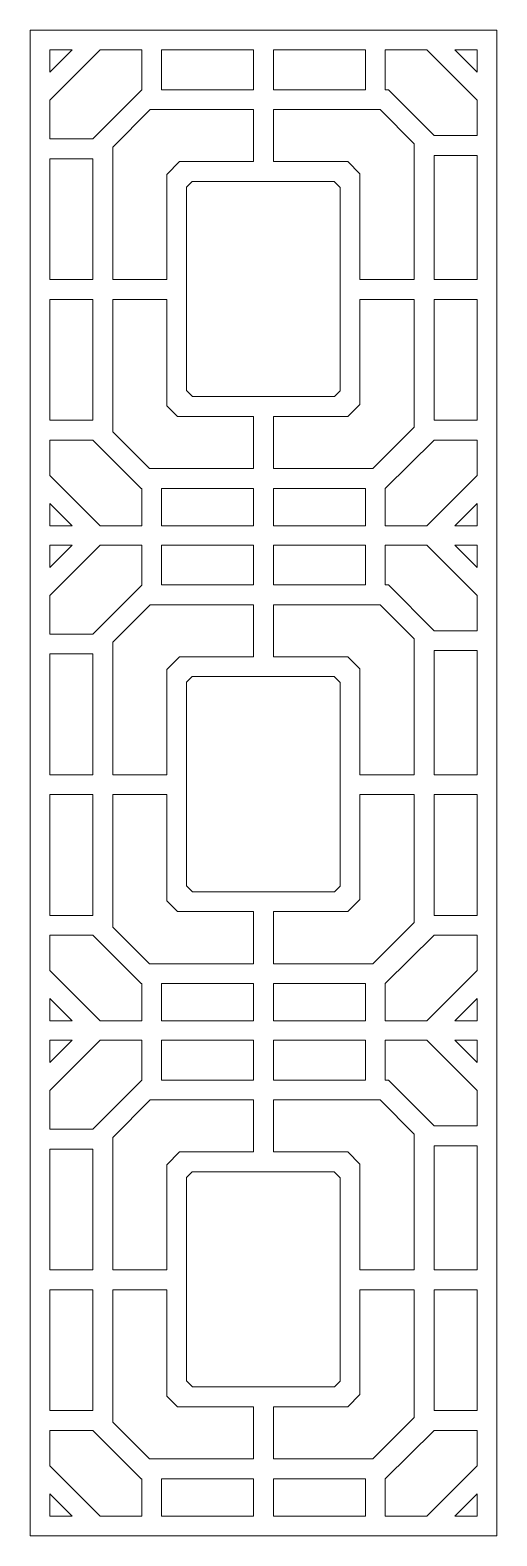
# Model space of a CAD drawing. Header units: centimetres. Extents: x -5.2 to 3.6, y -14.2 to 14.2.
import ezdxf

# ---------------------------------------------------------------- set-up
doc = ezdxf.new("R2010")
doc.units = ezdxf.units.CM
doc.header["$MEASUREMENT"] = 0
doc.layers.add('layer 1', color=7, linetype='Continuous')

msp = doc.modelspace()

# ---------------------------------------------------------------- linework, layer by layer
at = {"layer": 'layer 1', "color": 242, "lineweight": 9}
for points, knots in [([(3.62702, 14.23256), (3.62702, 14.23256), (-5.18653, 14.23256), (-5.18653, 14.23256), (-5.18653, 14.23256), (-5.18653, 4.8817), (-5.18653, -4.85309), (-5.18653, -14.20396), (-5.18653, -14.20396), (-5.18653, -14.20396), (3.62702, -14.20396), (3.62702, -14.20396), (3.62702, -14.20396), (3.62702, -4.85309), (3.62702, 4.8817), (3.62702, 14.23256)], [0, 0, 0, 0, 0.2, 0.2, 0.2, 0.2, 0.4, 0.4, 0.4, 0.4, 0.6, 0.6, 0.6, 0.6, 1, 1, 1, 1]), ([(-3.0769, 13.8587), (-3.0769, 13.8587), (-3.86141, 13.8587), (-3.86141, 13.8587), (-3.86141, 13.8587), (-3.86141, 13.8587), (-4.81265, 12.90747), (-4.81265, 12.90747), (-4.81265, 12.90747), (-4.81265, 12.66412), (-4.81265, 12.42078), (-4.81265, 12.17743), (-4.81265, 12.17743), (-4.81265, 12.17743), (-4.00156, 12.17743), (-4.00156, 12.17743), (-4.00156, 12.17743), (-4.00156, 12.17743), (-3.0769, 13.1038), (-3.0769, 13.1038), (-3.0769, 13.1038), (-3.0769, 13.1038), (-3.0769, 13.8587), (-3.0769, 13.8587)], [0, 0, 0, 0, 0.14285714, 0.14285714, 0.14285714, 0.14285714, 0.28571429, 0.28571429, 0.28571429, 0.28571429, 0.42857143, 0.42857143, 0.42857143, 0.42857143, 0.57142857, 0.57142857, 0.57142857, 0.57142857, 0.71428571, 0.71428571, 0.71428571, 0.71428571, 1, 1, 1, 1]), ([(-4.39004, 13.8587), (-4.39004, 13.8587), (-4.81265, 13.8587), (-4.81265, 13.8587), (-4.81265, 13.8587), (-4.81265, 13.71783), (-4.81265, 13.57696), (-4.81265, 13.43609), (-4.81265, 13.43609), (-4.81265, 13.43609), (-4.39004, 13.8587), (-4.39004, 13.8587)], [0, 0, 0, 0, 0.25, 0.25, 0.25, 0.25, 0.5, 0.5, 0.5, 0.5, 1, 1, 1, 1]), ([(-0.9667, 13.8587), (-0.9667, 13.8587), (-2.70302, 13.8587), (-2.70302, 13.8587), (-2.70302, 13.8587), (-2.70302, 13.8587), (-2.70302, 13.1055), (-2.70302, 13.1055), (-2.70302, 13.1055), (-2.70302, 13.1055), (-0.9667, 13.1055), (-0.9667, 13.1055), (-0.9667, 13.1055), (-0.9667, 13.1055), (-0.9667, 13.8587), (-0.9667, 13.8587)], [0, 0, 0, 0, 0.2, 0.2, 0.2, 0.2, 0.4, 0.4, 0.4, 0.4, 0.6, 0.6, 0.6, 0.6, 1, 1, 1, 1]), ([(1.14351, 13.8587), (1.14351, 13.8587), (-0.59282, 13.8587), (-0.59282, 13.8587), (-0.59282, 13.8587), (-0.59282, 13.8587), (-0.59282, 13.1055), (-0.59282, 13.1055), (-0.59282, 13.1055), (-0.59282, 13.1055), (1.14351, 13.1055), (1.14351, 13.1055), (1.14351, 13.1055), (1.14351, 13.1055), (1.14351, 13.8587), (1.14351, 13.8587)], [0, 0, 0, 0, 0.2, 0.2, 0.2, 0.2, 0.4, 0.4, 0.4, 0.4, 0.6, 0.6, 0.6, 0.6, 1, 1, 1, 1]), ([(2.30191, 13.8587), (2.30191, 13.8587), (1.51739, 13.8587), (1.51739, 13.8587), (1.51739, 13.8587), (1.51739, 13.8587), (1.51739, 13.1055), (1.51739, 13.1055), (1.51739, 13.1055), (1.51739, 13.1055), (1.57838, 13.1055), (1.57838, 13.1055), (1.57838, 13.1055), (1.57838, 13.1055), (2.44205, 12.24183), (2.44205, 12.24183), (2.44205, 12.24183), (2.44205, 12.24183), (2.44205, 12.24087), (2.44205, 12.24087), (2.44205, 12.24087), (2.44205, 12.24087), (3.25313, 12.24087), (3.25313, 12.24087), (3.25313, 12.24087), (3.25313, 12.24087), (3.25313, 12.90748), (3.25313, 12.90748), (3.25313, 12.90748), (3.25313, 12.90748), (2.30191, 13.8587), (2.30191, 13.8587)], [0, 0, 0, 0, 0.11111111, 0.11111111, 0.11111111, 0.11111111, 0.22222222, 0.22222222, 0.22222222, 0.22222222, 0.33333333, 0.33333333, 0.33333333, 0.33333333, 0.44444444, 0.44444444, 0.44444444, 0.44444444, 0.55555556, 0.55555556, 0.55555556, 0.55555556, 0.66666667, 0.66666667, 0.66666667, 0.66666667, 0.77777778, 0.77777778, 0.77777778, 0.77777778, 1, 1, 1, 1]), ([(3.25313, 13.8587), (3.25313, 13.8587), (2.83053, 13.8587), (2.83053, 13.8587), (2.83053, 13.8587), (2.83053, 13.8587), (3.25313, 13.4361), (3.25313, 13.4361), (3.25313, 13.4361), (3.25313, 13.4361), (3.25313, 13.8587), (3.25313, 13.8587)], [0, 0, 0, 0, 0.25, 0.25, 0.25, 0.25, 0.5, 0.5, 0.5, 0.5, 1, 1, 1, 1]), ([(-0.9667, 11.74877), (-0.9667, 11.74877), (-0.9667, 12.73161), (-0.9667, 12.73161), (-0.9667, 12.73161), (-0.9667, 12.73161), (-2.91863, 12.73161), (-2.91863, 12.73161), (-2.91863, 12.73161), (-2.91863, 12.73161), (-3.62768, 12.02256), (-3.62768, 12.02256), (-3.62768, 12.02256), (-3.62768, 12.02256), (-3.62768, 9.52075), (-3.62768, 9.52075), (-3.62768, 9.52075), (-3.62768, 9.52075), (-2.60485, 9.52075), (-2.60485, 9.52075), (-2.60485, 9.52075), (-2.60485, 9.52075), (-2.60485, 11.50668), (-2.60485, 11.50668), (-2.60485, 11.50668), (-2.60485, 11.50668), (-2.36276, 11.74877), (-2.36276, 11.74877), (-2.36276, 11.74877), (-2.36276, 11.74877), (-0.9667, 11.74877), (-0.9667, 11.74877)], [0, 0, 0, 0, 0.11111111, 0.11111111, 0.11111111, 0.11111111, 0.22222222, 0.22222222, 0.22222222, 0.22222222, 0.33333333, 0.33333333, 0.33333333, 0.33333333, 0.44444444, 0.44444444, 0.44444444, 0.44444444, 0.55555556, 0.55555556, 0.55555556, 0.55555556, 0.66666667, 0.66666667, 0.66666667, 0.66666667, 0.77777778, 0.77777778, 0.77777778, 0.77777778, 1, 1, 1, 1]), ([(-0.59282, 12.73161), (-0.59282, 12.73161), (-0.59282, 11.74877), (-0.59282, 11.74877), (-0.59282, 11.74877), (-0.59282, 11.74877), (0.80983, 11.74877), (0.80983, 11.74877), (0.80983, 11.74877), (0.80983, 11.74877), (1.0394, 11.5192), (1.0394, 11.5192), (1.0394, 11.5192), (1.0394, 11.5192), (1.0394, 9.52075), (1.0394, 9.52075), (1.0394, 9.52075), (1.0394, 9.52075), (2.06817, 9.52075), (2.06817, 9.52075), (2.06817, 9.52075), (2.06817, 9.52075), (2.06817, 12.08696), (2.06817, 12.08696), (2.06817, 12.08696), (2.06817, 12.08696), (1.42352, 12.73161), (1.42352, 12.73161), (1.42352, 12.73161), (1.42352, 12.73161), (-0.59282, 12.73161), (-0.59282, 12.73161)], [0, 0, 0, 0, 0.11111111, 0.11111111, 0.11111111, 0.11111111, 0.22222222, 0.22222222, 0.22222222, 0.22222222, 0.33333333, 0.33333333, 0.33333333, 0.33333333, 0.44444444, 0.44444444, 0.44444444, 0.44444444, 0.55555556, 0.55555556, 0.55555556, 0.55555556, 0.66666667, 0.66666667, 0.66666667, 0.66666667, 0.77777778, 0.77777778, 0.77777778, 0.77777778, 1, 1, 1, 1]), ([(-4.81265, 9.52075), (-4.81265, 9.52075), (-4.00156, 9.52075), (-4.00156, 9.52075), (-4.00156, 9.52075), (-4.00156, 9.52075), (-4.00156, 11.80355), (-4.00156, 11.80355), (-4.00156, 11.80355), (-4.00156, 11.80355), (-4.81265, 11.80355), (-4.81265, 11.80355), (-4.81265, 11.80355), (-4.81265, 11.80355), (-4.81265, 9.52075), (-4.81265, 9.52075)], [0, 0, 0, 0, 0.2, 0.2, 0.2, 0.2, 0.4, 0.4, 0.4, 0.4, 0.6, 0.6, 0.6, 0.6, 1, 1, 1, 1]), ([(2.44205, 9.52075), (2.44205, 9.52075), (3.25313, 9.52075), (3.25313, 9.52075), (3.25313, 9.52075), (3.25313, 9.52075), (3.25313, 11.86699), (3.25313, 11.86699), (3.25313, 11.86699), (3.25313, 11.86699), (2.44205, 11.86699), (2.44205, 11.86699), (2.44205, 11.86699), (2.44205, 11.86699), (2.44205, 9.52075), (2.44205, 9.52075)], [0, 0, 0, 0, 0.2, 0.2, 0.2, 0.2, 0.4, 0.4, 0.4, 0.4, 0.6, 0.6, 0.6, 0.6, 1, 1, 1, 1]), ([(0.66552, 11.26142), (0.66552, 11.26142), (0.66552, 7.41826), (0.66552, 7.41826), (0.66552, 7.41826), (0.66552, 7.41826), (0.5586, 7.31135), (0.5586, 7.31135), (0.5586, 7.31135), (0.5586, 7.31135), (-2.11796, 7.31135), (-2.11796, 7.31135), (-2.11796, 7.31135), (-2.11796, 7.31135), (-2.23096, 7.42435), (-2.23096, 7.42435), (-2.23096, 7.42435), (-2.23096, 7.42435), (-2.23096, 11.26751), (-2.23096, 11.26751), (-2.23096, 11.26751), (-2.23096, 11.26751), (-2.12359, 11.37489), (-2.12359, 11.37489), (-2.12359, 11.37489), (-2.12359, 11.37489), (0.55205, 11.37489), (0.55205, 11.37489), (0.55205, 11.37489), (0.55205, 11.37489), (0.66552, 11.26142), (0.66552, 11.26142)], [0, 0, 0, 0, 0.11111111, 0.11111111, 0.11111111, 0.11111111, 0.22222222, 0.22222222, 0.22222222, 0.22222222, 0.33333333, 0.33333333, 0.33333333, 0.33333333, 0.44444444, 0.44444444, 0.44444444, 0.44444444, 0.55555556, 0.55555556, 0.55555556, 0.55555556, 0.66666667, 0.66666667, 0.66666667, 0.66666667, 0.77777778, 0.77777778, 0.77777778, 0.77777778, 1, 1, 1, 1]), ([(-4.00156, 9.14687), (-4.00156, 9.14687), (-4.81265, 9.14687), (-4.81265, 9.14687), (-4.81265, 9.14687), (-4.81265, 9.14687), (-4.81265, 6.86407), (-4.81265, 6.86407), (-4.81265, 6.86407), (-4.81265, 6.86407), (-4.00156, 6.86407), (-4.00156, 6.86407), (-4.00156, 6.86407), (-4.00156, 6.86407), (-4.00156, 9.14687), (-4.00156, 9.14687)], [0, 0, 0, 0, 0.2, 0.2, 0.2, 0.2, 0.4, 0.4, 0.4, 0.4, 0.6, 0.6, 0.6, 0.6, 1, 1, 1, 1]), ([(-0.9667, 5.95209), (-0.9667, 5.95209), (-0.9667, 6.93747), (-0.9667, 6.93747), (-0.9667, 6.93747), (-0.9667, 6.93747), (-2.40374, 6.93747), (-2.40374, 6.93747), (-2.40374, 6.93747), (-2.40374, 6.93747), (-2.60485, 7.13858), (-2.60485, 7.13858), (-2.60485, 7.13858), (-2.60485, 7.13858), (-2.60485, 9.14687), (-2.60485, 9.14687), (-2.60485, 9.14687), (-2.60485, 9.14687), (-3.62768, 9.14687), (-3.62768, 9.14687), (-3.62768, 9.14687), (-3.62768, 9.14687), (-3.62768, 6.645), (-3.62768, 6.645), (-3.62768, 6.645), (-3.62768, 6.645), (-2.93477, 5.95209), (-2.93477, 5.95209), (-2.93477, 5.95209), (-2.93477, 5.95209), (-0.9667, 5.95209), (-0.9667, 5.95209)], [0, 0, 0, 0, 0.11111111, 0.11111111, 0.11111111, 0.11111111, 0.22222222, 0.22222222, 0.22222222, 0.22222222, 0.33333333, 0.33333333, 0.33333333, 0.33333333, 0.44444444, 0.44444444, 0.44444444, 0.44444444, 0.55555556, 0.55555556, 0.55555556, 0.55555556, 0.66666667, 0.66666667, 0.66666667, 0.66666667, 0.77777778, 0.77777778, 0.77777778, 0.77777778, 1, 1, 1, 1]), ([(-0.59282, 6.93747), (-0.59282, 6.93747), (-0.59282, 5.95209), (-0.59282, 5.95209), (-0.59282, 5.95209), (-0.59282, 5.95209), (1.28705, 5.95209), (1.28705, 5.95209), (1.28705, 5.95209), (1.28705, 5.95209), (2.06817, 6.73321), (2.06817, 6.73321), (2.06817, 6.73321), (2.06817, 6.73321), (2.06817, 9.14687), (2.06817, 9.14687), (2.06817, 9.14687), (2.06817, 9.14687), (1.0394, 9.14687), (1.0394, 9.14687), (1.0394, 9.14687), (1.0394, 9.14687), (1.0394, 7.16532), (1.0394, 7.16532), (1.0394, 7.16532), (1.0394, 7.16532), (0.81155, 6.93747), (0.81155, 6.93747), (0.81155, 6.93747), (0.81155, 6.93747), (-0.59282, 6.93747), (-0.59282, 6.93747)], [0, 0, 0, 0, 0.11111111, 0.11111111, 0.11111111, 0.11111111, 0.22222222, 0.22222222, 0.22222222, 0.22222222, 0.33333333, 0.33333333, 0.33333333, 0.33333333, 0.44444444, 0.44444444, 0.44444444, 0.44444444, 0.55555556, 0.55555556, 0.55555556, 0.55555556, 0.66666667, 0.66666667, 0.66666667, 0.66666667, 0.77777778, 0.77777778, 0.77777778, 0.77777778, 1, 1, 1, 1]), ([(2.44205, 6.86407), (2.44205, 6.86407), (3.25313, 6.86407), (3.25313, 6.86407), (3.25313, 6.86407), (3.25313, 6.86407), (3.25313, 9.14687), (3.25313, 9.14687), (3.25313, 9.14687), (3.25313, 9.14687), (2.44205, 9.14687), (2.44205, 9.14687), (2.44205, 9.14687), (2.44205, 9.14687), (2.44205, 6.86407), (2.44205, 6.86407)], [0, 0, 0, 0, 0.2, 0.2, 0.2, 0.2, 0.4, 0.4, 0.4, 0.4, 0.6, 0.6, 0.6, 0.6, 1, 1, 1, 1]), ([(-3.86141, 4.8716), (-3.86141, 4.8716), (-3.0769, 4.8716), (-3.0769, 4.8716), (-3.0769, 4.8716), (-3.0769, 4.8716), (-3.0769, 5.57821), (-3.0769, 5.57821), (-3.0769, 5.57821), (-3.0769, 5.57821), (-3.08963, 5.57821), (-3.08963, 5.57821), (-3.08963, 5.57821), (-3.08963, 5.57821), (-4.00156, 6.49014), (-4.00156, 6.49014), (-4.00156, 6.49014), (-4.00156, 6.49014), (-4.00156, 6.49019), (-4.00156, 6.49019), (-4.00156, 6.49019), (-4.00156, 6.49019), (-4.81265, 6.49019), (-4.81265, 6.49019), (-4.81265, 6.49019), (-4.81265, 6.26774), (-4.81265, 6.04528), (-4.81265, 5.82283), (-4.81265, 5.82283), (-4.81265, 5.82283), (-3.86141, 4.8716), (-3.86141, 4.8716)], [0, 0, 0, 0, 0.11111111, 0.11111111, 0.11111111, 0.11111111, 0.22222222, 0.22222222, 0.22222222, 0.22222222, 0.33333333, 0.33333333, 0.33333333, 0.33333333, 0.44444444, 0.44444444, 0.44444444, 0.44444444, 0.55555556, 0.55555556, 0.55555556, 0.55555556, 0.66666667, 0.66666667, 0.66666667, 0.66666667, 0.77777778, 0.77777778, 0.77777778, 0.77777778, 1, 1, 1, 1]), ([(1.51739, 4.8716), (1.51739, 4.8716), (2.30191, 4.8716), (2.30191, 4.8716), (2.30191, 4.8716), (2.30191, 4.8716), (3.25313, 5.82283), (3.25313, 5.82283), (3.25313, 5.82283), (3.25313, 5.82283), (3.25313, 6.49019), (3.25313, 6.49019), (3.25313, 6.49019), (3.25313, 6.49019), (2.44157, 6.49019), (2.44157, 6.49019), (2.44157, 6.49019), (2.44157, 6.49019), (1.51819, 5.57821), (1.51819, 5.57821), (1.51819, 5.57821), (1.51819, 5.57821), (1.51739, 5.57821), (1.51739, 5.57821), (1.51739, 5.57821), (1.51739, 5.57821), (1.51739, 4.8716), (1.51739, 4.8716)], [0, 0, 0, 0, 0.125, 0.125, 0.125, 0.125, 0.25, 0.25, 0.25, 0.25, 0.375, 0.375, 0.375, 0.375, 0.5, 0.5, 0.5, 0.5, 0.625, 0.625, 0.625, 0.625, 0.75, 0.75, 0.75, 0.75, 1, 1, 1, 1]), ([(-2.70302, 4.8716), (-2.70302, 4.8716), (-0.9667, 4.8716), (-0.9667, 4.8716), (-0.9667, 4.8716), (-0.9667, 4.8716), (-0.9667, 5.57821), (-0.9667, 5.57821), (-0.9667, 5.57821), (-0.9667, 5.57821), (-2.70302, 5.57821), (-2.70302, 5.57821), (-2.70302, 5.57821), (-2.70302, 5.57821), (-2.70302, 4.8716), (-2.70302, 4.8716)], [0, 0, 0, 0, 0.2, 0.2, 0.2, 0.2, 0.4, 0.4, 0.4, 0.4, 0.6, 0.6, 0.6, 0.6, 1, 1, 1, 1]), ([(-0.59282, 4.8716), (-0.59282, 4.8716), (1.14351, 4.8716), (1.14351, 4.8716), (1.14351, 4.8716), (1.14351, 4.8716), (1.14351, 5.57821), (1.14351, 5.57821), (1.14351, 5.57821), (1.14351, 5.57821), (-0.59282, 5.57821), (-0.59282, 5.57821), (-0.59282, 5.57821), (-0.59282, 5.57821), (-0.59282, 4.8716), (-0.59282, 4.8716)], [0, 0, 0, 0, 0.2, 0.2, 0.2, 0.2, 0.4, 0.4, 0.4, 0.4, 0.6, 0.6, 0.6, 0.6, 1, 1, 1, 1]), ([(-4.81265, 4.8716), (-4.81265, 4.8716), (-4.39004, 4.8716), (-4.39004, 4.8716), (-4.39004, 4.8716), (-4.39004, 4.8716), (-4.81265, 5.29421), (-4.81265, 5.29421), (-4.81265, 5.29421), (-4.81265, 5.15334), (-4.81265, 5.01247), (-4.81265, 4.8716)], [0, 0, 0, 0, 0.25, 0.25, 0.25, 0.25, 0.5, 0.5, 0.5, 0.5, 1, 1, 1, 1]), ([(2.83053, 4.8716), (2.83053, 4.8716), (3.25313, 4.8716), (3.25313, 4.8716), (3.25313, 4.8716), (3.25313, 4.8716), (3.25313, 5.2942), (3.25313, 5.2942), (3.25313, 5.2942), (3.25313, 5.2942), (2.83053, 4.8716), (2.83053, 4.8716)], [0, 0, 0, 0, 0.25, 0.25, 0.25, 0.25, 0.5, 0.5, 0.5, 0.5, 1, 1, 1, 1]), ([(-3.0769, 4.50785), (-3.0769, 4.50785), (-3.86141, 4.50785), (-3.86141, 4.50785), (-3.86141, 4.50785), (-3.86141, 4.50785), (-4.81265, 3.55662), (-4.81265, 3.55662), (-4.81265, 3.55662), (-4.81265, 3.31327), (-4.81265, 3.06992), (-4.81265, 2.82657), (-4.81265, 2.82657), (-4.81265, 2.82657), (-4.00156, 2.82657), (-4.00156, 2.82657), (-4.00156, 2.82657), (-4.00156, 2.82657), (-3.07519, 3.75295), (-3.07519, 3.75295), (-3.07519, 3.75295), (-3.07519, 3.75295), (-3.0769, 3.75295), (-3.0769, 3.75295), (-3.0769, 3.75295), (-3.0769, 3.75295), (-3.0769, 4.50785), (-3.0769, 4.50785)], [0, 0, 0, 0, 0.125, 0.125, 0.125, 0.125, 0.25, 0.25, 0.25, 0.25, 0.375, 0.375, 0.375, 0.375, 0.5, 0.5, 0.5, 0.5, 0.625, 0.625, 0.625, 0.625, 0.75, 0.75, 0.75, 0.75, 1, 1, 1, 1]), ([(-4.39004, 4.50785), (-4.39004, 4.50785), (-4.81265, 4.50785), (-4.81265, 4.50785), (-4.81265, 4.50785), (-4.81265, 4.36698), (-4.81265, 4.22611), (-4.81265, 4.08524), (-4.81265, 4.08524), (-4.81265, 4.08524), (-4.39004, 4.50785), (-4.39004, 4.50785)], [0, 0, 0, 0, 0.25, 0.25, 0.25, 0.25, 0.5, 0.5, 0.5, 0.5, 1, 1, 1, 1]), ([(-0.9667, 4.50785), (-0.9667, 4.50785), (-2.70302, 4.50785), (-2.70302, 4.50785), (-2.70302, 4.50785), (-2.70302, 4.50785), (-2.70302, 3.75464), (-2.70302, 3.75464), (-2.70302, 3.75464), (-2.70302, 3.75464), (-0.9667, 3.75464), (-0.9667, 3.75464), (-0.9667, 3.75464), (-0.9667, 3.75464), (-0.9667, 4.50785), (-0.9667, 4.50785)], [0, 0, 0, 0, 0.2, 0.2, 0.2, 0.2, 0.4, 0.4, 0.4, 0.4, 0.6, 0.6, 0.6, 0.6, 1, 1, 1, 1]), ([(1.14351, 4.50785), (1.14351, 4.50785), (-0.59282, 4.50785), (-0.59282, 4.50785), (-0.59282, 4.50785), (-0.59282, 4.50785), (-0.59282, 3.75464), (-0.59282, 3.75464), (-0.59282, 3.75464), (-0.59282, 3.75464), (1.14351, 3.75464), (1.14351, 3.75464), (1.14351, 3.75464), (1.14351, 3.75464), (1.14351, 4.50785), (1.14351, 4.50785)], [0, 0, 0, 0, 0.2, 0.2, 0.2, 0.2, 0.4, 0.4, 0.4, 0.4, 0.6, 0.6, 0.6, 0.6, 1, 1, 1, 1]), ([(2.30191, 4.50785), (2.30191, 4.50785), (1.51739, 4.50785), (1.51739, 4.50785), (1.51739, 4.50785), (1.51739, 4.50785), (1.51739, 3.75464), (1.51739, 3.75464), (1.51739, 3.75464), (1.51739, 3.75464), (1.57838, 3.75464), (1.57838, 3.75464), (1.57838, 3.75464), (1.57838, 3.75464), (2.44205, 2.89098), (2.44205, 2.89098), (2.44205, 2.89098), (2.44205, 2.89098), (2.44205, 2.89002), (2.44205, 2.89002), (2.44205, 2.89002), (2.44205, 2.89002), (3.25313, 2.89002), (3.25313, 2.89002), (3.25313, 2.89002), (3.25313, 2.89002), (3.25313, 3.55662), (3.25313, 3.55662), (3.25313, 3.55662), (3.25313, 3.55662), (2.30191, 4.50785), (2.30191, 4.50785)], [0, 0, 0, 0, 0.11111111, 0.11111111, 0.11111111, 0.11111111, 0.22222222, 0.22222222, 0.22222222, 0.22222222, 0.33333333, 0.33333333, 0.33333333, 0.33333333, 0.44444444, 0.44444444, 0.44444444, 0.44444444, 0.55555556, 0.55555556, 0.55555556, 0.55555556, 0.66666667, 0.66666667, 0.66666667, 0.66666667, 0.77777778, 0.77777778, 0.77777778, 0.77777778, 1, 1, 1, 1]), ([(3.25313, 4.50785), (3.25313, 4.50785), (2.83053, 4.50785), (2.83053, 4.50785), (2.83053, 4.50785), (2.83053, 4.50785), (3.25313, 4.08525), (3.25313, 4.08525), (3.25313, 4.08525), (3.25313, 4.08525), (3.25313, 4.50785), (3.25313, 4.50785)], [0, 0, 0, 0, 0.25, 0.25, 0.25, 0.25, 0.5, 0.5, 0.5, 0.5, 1, 1, 1, 1]), ([(-0.9667, 2.39792), (-0.9667, 2.39792), (-0.9667, 3.38076), (-0.9667, 3.38076), (-0.9667, 3.38076), (-0.9667, 3.38076), (-2.91863, 3.38076), (-2.91863, 3.38076), (-2.91863, 3.38076), (-2.91863, 3.38076), (-3.62768, 2.67171), (-3.62768, 2.67171), (-3.62768, 2.67171), (-3.62768, 2.67171), (-3.62768, 0.16989), (-3.62768, 0.16989), (-3.62768, 0.16989), (-3.62768, 0.16989), (-2.60485, 0.16989), (-2.60485, 0.16989), (-2.60485, 0.16989), (-2.60485, 0.16989), (-2.60485, 2.15583), (-2.60485, 2.15583), (-2.60485, 2.15583), (-2.60485, 2.15583), (-2.36276, 2.39792), (-2.36276, 2.39792), (-2.36276, 2.39792), (-2.36276, 2.39792), (-0.9667, 2.39792), (-0.9667, 2.39792)], [0, 0, 0, 0, 0.11111111, 0.11111111, 0.11111111, 0.11111111, 0.22222222, 0.22222222, 0.22222222, 0.22222222, 0.33333333, 0.33333333, 0.33333333, 0.33333333, 0.44444444, 0.44444444, 0.44444444, 0.44444444, 0.55555556, 0.55555556, 0.55555556, 0.55555556, 0.66666667, 0.66666667, 0.66666667, 0.66666667, 0.77777778, 0.77777778, 0.77777778, 0.77777778, 1, 1, 1, 1]), ([(-0.59282, 3.38076), (-0.59282, 3.38076), (-0.59282, 2.39792), (-0.59282, 2.39792), (-0.59282, 2.39792), (-0.59282, 2.39792), (0.80983, 2.39792), (0.80983, 2.39792), (0.80983, 2.39792), (0.80983, 2.39792), (1.0394, 2.16835), (1.0394, 2.16835), (1.0394, 2.16835), (1.0394, 2.16835), (1.0394, 0.16989), (1.0394, 0.16989), (1.0394, 0.16989), (1.0394, 0.16989), (2.06817, 0.16989), (2.06817, 0.16989), (2.06817, 0.16989), (2.06817, 0.16989), (2.06817, 2.73611), (2.06817, 2.73611), (2.06817, 2.73611), (2.06817, 2.73611), (1.42352, 3.38076), (1.42352, 3.38076), (1.42352, 3.38076), (1.42352, 3.38076), (-0.59282, 3.38076), (-0.59282, 3.38076)], [0, 0, 0, 0, 0.11111111, 0.11111111, 0.11111111, 0.11111111, 0.22222222, 0.22222222, 0.22222222, 0.22222222, 0.33333333, 0.33333333, 0.33333333, 0.33333333, 0.44444444, 0.44444444, 0.44444444, 0.44444444, 0.55555556, 0.55555556, 0.55555556, 0.55555556, 0.66666667, 0.66666667, 0.66666667, 0.66666667, 0.77777778, 0.77777778, 0.77777778, 0.77777778, 1, 1, 1, 1]), ([(-4.81265, 0.16989), (-4.81265, 0.16989), (-4.00156, 0.16989), (-4.00156, 0.16989), (-4.00156, 0.16989), (-4.00156, 0.16989), (-4.00156, 2.45269), (-4.00156, 2.45269), (-4.00156, 2.45269), (-4.00156, 2.45269), (-4.81265, 2.45269), (-4.81265, 2.45269), (-4.81265, 2.45269), (-4.81265, 2.45269), (-4.81265, 0.16989), (-4.81265, 0.16989)], [0, 0, 0, 0, 0.2, 0.2, 0.2, 0.2, 0.4, 0.4, 0.4, 0.4, 0.6, 0.6, 0.6, 0.6, 1, 1, 1, 1]), ([(2.44205, 0.16989), (2.44205, 0.16989), (3.25313, 0.16989), (3.25313, 0.16989), (3.25313, 0.16989), (3.25313, 0.16989), (3.25313, 2.51613), (3.25313, 2.51613), (3.25313, 2.51613), (3.25313, 2.51613), (2.44205, 2.51613), (2.44205, 2.51613), (2.44205, 2.51613), (2.44205, 2.51613), (2.44205, 0.16989), (2.44205, 0.16989)], [0, 0, 0, 0, 0.2, 0.2, 0.2, 0.2, 0.4, 0.4, 0.4, 0.4, 0.6, 0.6, 0.6, 0.6, 1, 1, 1, 1]), ([(0.66552, 1.91057), (0.66552, 1.91057), (0.66552, -1.93259), (0.66552, -1.93259), (0.66552, -1.93259), (0.66552, -1.93259), (0.5586, -2.03951), (0.5586, -2.03951), (0.5586, -2.03951), (0.5586, -2.03951), (-2.11796, -2.03951), (-2.11796, -2.03951), (-2.11796, -2.03951), (-2.11796, -2.03951), (-2.23096, -1.9265), (-2.23096, -1.9265), (-2.23096, -1.9265), (-2.23096, -1.9265), (-2.23096, 1.91666), (-2.23096, 1.91666), (-2.23096, 1.91666), (-2.23096, 1.91666), (-2.12359, 2.02404), (-2.12359, 2.02404), (-2.12359, 2.02404), (-2.12359, 2.02404), (0.55205, 2.02404), (0.55205, 2.02404), (0.55205, 2.02404), (0.55205, 2.02404), (0.66552, 1.91057), (0.66552, 1.91057)], [0, 0, 0, 0, 0.11111111, 0.11111111, 0.11111111, 0.11111111, 0.22222222, 0.22222222, 0.22222222, 0.22222222, 0.33333333, 0.33333333, 0.33333333, 0.33333333, 0.44444444, 0.44444444, 0.44444444, 0.44444444, 0.55555556, 0.55555556, 0.55555556, 0.55555556, 0.66666667, 0.66666667, 0.66666667, 0.66666667, 0.77777778, 0.77777778, 0.77777778, 0.77777778, 1, 1, 1, 1]), ([(-4.00156, -0.20399), (-4.00156, -0.20399), (-4.81265, -0.20399), (-4.81265, -0.20399), (-4.81265, -0.20399), (-4.81265, -0.20399), (-4.81265, -2.48678), (-4.81265, -2.48678), (-4.81265, -2.48678), (-4.81265, -2.48678), (-4.00156, -2.48678), (-4.00156, -2.48678), (-4.00156, -2.48678), (-4.00156, -2.48678), (-4.00156, -0.20399), (-4.00156, -0.20399)], [0, 0, 0, 0, 0.2, 0.2, 0.2, 0.2, 0.4, 0.4, 0.4, 0.4, 0.6, 0.6, 0.6, 0.6, 1, 1, 1, 1]), ([(-0.9667, -3.39876), (-0.9667, -3.39876), (-0.9667, -2.41339), (-0.9667, -2.41339), (-0.9667, -2.41339), (-0.9667, -2.41339), (-2.40374, -2.41339), (-2.40374, -2.41339), (-2.40374, -2.41339), (-2.40374, -2.41339), (-2.60485, -2.21227), (-2.60485, -2.21227), (-2.60485, -2.21227), (-2.60485, -2.21227), (-2.60485, -0.20399), (-2.60485, -0.20399), (-2.60485, -0.20399), (-2.60485, -0.20399), (-3.62768, -0.20399), (-3.62768, -0.20399), (-3.62768, -0.20399), (-3.62768, -0.20399), (-3.62768, -2.70585), (-3.62768, -2.70585), (-3.62768, -2.70585), (-3.62768, -2.70585), (-2.93477, -3.39876), (-2.93477, -3.39876), (-2.93477, -3.39876), (-2.93477, -3.39876), (-0.9667, -3.39876), (-0.9667, -3.39876)], [0, 0, 0, 0, 0.11111111, 0.11111111, 0.11111111, 0.11111111, 0.22222222, 0.22222222, 0.22222222, 0.22222222, 0.33333333, 0.33333333, 0.33333333, 0.33333333, 0.44444444, 0.44444444, 0.44444444, 0.44444444, 0.55555556, 0.55555556, 0.55555556, 0.55555556, 0.66666667, 0.66666667, 0.66666667, 0.66666667, 0.77777778, 0.77777778, 0.77777778, 0.77777778, 1, 1, 1, 1]), ([(-0.59282, -2.41339), (-0.59282, -2.41339), (-0.59282, -3.39876), (-0.59282, -3.39876), (-0.59282, -3.39876), (-0.59282, -3.39876), (1.28705, -3.39876), (1.28705, -3.39876), (1.28705, -3.39876), (1.28705, -3.39876), (2.06817, -2.61765), (2.06817, -2.61765), (2.06817, -2.61765), (2.06817, -2.61765), (2.06817, -0.20399), (2.06817, -0.20399), (2.06817, -0.20399), (2.06817, -0.20399), (1.0394, -0.20399), (1.0394, -0.20399), (1.0394, -0.20399), (1.0394, -0.20399), (1.0394, -2.18553), (1.0394, -2.18553), (1.0394, -2.18553), (1.0394, -2.18553), (0.81155, -2.41339), (0.81155, -2.41339), (0.81155, -2.41339), (0.81155, -2.41339), (-0.59282, -2.41339), (-0.59282, -2.41339)], [0, 0, 0, 0, 0.11111111, 0.11111111, 0.11111111, 0.11111111, 0.22222222, 0.22222222, 0.22222222, 0.22222222, 0.33333333, 0.33333333, 0.33333333, 0.33333333, 0.44444444, 0.44444444, 0.44444444, 0.44444444, 0.55555556, 0.55555556, 0.55555556, 0.55555556, 0.66666667, 0.66666667, 0.66666667, 0.66666667, 0.77777778, 0.77777778, 0.77777778, 0.77777778, 1, 1, 1, 1]), ([(2.44205, -2.48678), (2.44205, -2.48678), (3.25313, -2.48678), (3.25313, -2.48678), (3.25313, -2.48678), (3.25313, -2.48678), (3.25313, -0.20399), (3.25313, -0.20399), (3.25313, -0.20399), (3.25313, -0.20399), (2.44205, -0.20399), (2.44205, -0.20399), (2.44205, -0.20399), (2.44205, -0.20399), (2.44205, -2.48678), (2.44205, -2.48678)], [0, 0, 0, 0, 0.2, 0.2, 0.2, 0.2, 0.4, 0.4, 0.4, 0.4, 0.6, 0.6, 0.6, 0.6, 1, 1, 1, 1]), ([(-3.86141, -4.47925), (-3.86141, -4.47925), (-3.0769, -4.47925), (-3.0769, -4.47925), (-3.0769, -4.47925), (-3.0769, -4.47925), (-3.0769, -3.77264), (-3.0769, -3.77264), (-3.0769, -3.77264), (-3.0769, -3.77264), (-3.08963, -3.77264), (-3.08963, -3.77264), (-3.08963, -3.77264), (-3.08963, -3.77264), (-4.00156, -2.86071), (-4.00156, -2.86071), (-4.00156, -2.86071), (-4.00156, -2.86071), (-4.00156, -2.86067), (-4.00156, -2.86067), (-4.00156, -2.86067), (-4.00156, -2.86067), (-4.81265, -2.86067), (-4.81265, -2.86067), (-4.81265, -2.86067), (-4.81265, -3.08312), (-4.81265, -3.30557), (-4.81265, -3.52802), (-4.81265, -3.52802), (-4.81265, -3.52802), (-3.86141, -4.47925), (-3.86141, -4.47925)], [0, 0, 0, 0, 0.11111111, 0.11111111, 0.11111111, 0.11111111, 0.22222222, 0.22222222, 0.22222222, 0.22222222, 0.33333333, 0.33333333, 0.33333333, 0.33333333, 0.44444444, 0.44444444, 0.44444444, 0.44444444, 0.55555556, 0.55555556, 0.55555556, 0.55555556, 0.66666667, 0.66666667, 0.66666667, 0.66666667, 0.77777778, 0.77777778, 0.77777778, 0.77777778, 1, 1, 1, 1]), ([(1.51739, -4.47925), (1.51739, -4.47925), (2.30191, -4.47925), (2.30191, -4.47925), (2.30191, -4.47925), (2.30191, -4.47925), (3.25313, -3.52802), (3.25313, -3.52802), (3.25313, -3.52802), (3.25313, -3.52802), (3.25313, -2.86067), (3.25313, -2.86067), (3.25313, -2.86067), (3.25313, -2.86067), (2.44157, -2.86067), (2.44157, -2.86067), (2.44157, -2.86067), (2.44157, -2.86067), (1.51819, -3.77264), (1.51819, -3.77264), (1.51819, -3.77264), (1.51819, -3.77264), (1.51739, -3.77264), (1.51739, -3.77264), (1.51739, -3.77264), (1.51739, -3.77264), (1.51739, -4.47925), (1.51739, -4.47925)], [0, 0, 0, 0, 0.125, 0.125, 0.125, 0.125, 0.25, 0.25, 0.25, 0.25, 0.375, 0.375, 0.375, 0.375, 0.5, 0.5, 0.5, 0.5, 0.625, 0.625, 0.625, 0.625, 0.75, 0.75, 0.75, 0.75, 1, 1, 1, 1]), ([(-2.70302, -4.47925), (-2.70302, -4.47925), (-0.9667, -4.47925), (-0.9667, -4.47925), (-0.9667, -4.47925), (-0.9667, -4.47925), (-0.9667, -3.77264), (-0.9667, -3.77264), (-0.9667, -3.77264), (-0.9667, -3.77264), (-2.70302, -3.77264), (-2.70302, -3.77264), (-2.70302, -3.77264), (-2.70302, -3.77264), (-2.70302, -4.47925), (-2.70302, -4.47925)], [0, 0, 0, 0, 0.2, 0.2, 0.2, 0.2, 0.4, 0.4, 0.4, 0.4, 0.6, 0.6, 0.6, 0.6, 1, 1, 1, 1]), ([(-0.59282, -4.47925), (-0.59282, -4.47925), (1.14351, -4.47925), (1.14351, -4.47925), (1.14351, -4.47925), (1.14351, -4.47925), (1.14351, -3.77264), (1.14351, -3.77264), (1.14351, -3.77264), (1.14351, -3.77264), (-0.59282, -3.77264), (-0.59282, -3.77264), (-0.59282, -3.77264), (-0.59282, -3.77264), (-0.59282, -4.47925), (-0.59282, -4.47925)], [0, 0, 0, 0, 0.2, 0.2, 0.2, 0.2, 0.4, 0.4, 0.4, 0.4, 0.6, 0.6, 0.6, 0.6, 1, 1, 1, 1]), ([(-4.81265, -4.47925), (-4.81265, -4.47925), (-4.39004, -4.47925), (-4.39004, -4.47925), (-4.39004, -4.47925), (-4.39004, -4.47925), (-4.81265, -4.05664), (-4.81265, -4.05664), (-4.81265, -4.05664), (-4.81265, -4.19751), (-4.81265, -4.33838), (-4.81265, -4.47925)], [0, 0, 0, 0, 0.25, 0.25, 0.25, 0.25, 0.5, 0.5, 0.5, 0.5, 1, 1, 1, 1]), ([(2.83053, -4.47925), (2.83053, -4.47925), (3.25313, -4.47925), (3.25313, -4.47925), (3.25313, -4.47925), (3.25313, -4.47925), (3.25313, -4.05665), (3.25313, -4.05665), (3.25313, -4.05665), (3.25313, -4.05665), (2.83053, -4.47925), (2.83053, -4.47925)], [0, 0, 0, 0, 0.25, 0.25, 0.25, 0.25, 0.5, 0.5, 0.5, 0.5, 1, 1, 1, 1]), ([(-3.0769, -4.843), (-3.0769, -4.843), (-3.86141, -4.843), (-3.86141, -4.843), (-3.86141, -4.843), (-3.86141, -4.843), (-4.81265, -5.79424), (-4.81265, -5.79424), (-4.81265, -5.79424), (-4.81265, -6.03759), (-4.81265, -6.28093), (-4.81265, -6.52428), (-4.81265, -6.52428), (-4.81265, -6.52428), (-4.00156, -6.52428), (-4.00156, -6.52428), (-4.00156, -6.52428), (-4.00156, -6.52428), (-3.07519, -5.5979), (-3.07519, -5.5979), (-3.07519, -5.5979), (-3.07519, -5.5979), (-3.0769, -5.5979), (-3.0769, -5.5979), (-3.0769, -5.5979), (-3.0769, -5.5979), (-3.0769, -4.843), (-3.0769, -4.843)], [0, 0, 0, 0, 0.125, 0.125, 0.125, 0.125, 0.25, 0.25, 0.25, 0.25, 0.375, 0.375, 0.375, 0.375, 0.5, 0.5, 0.5, 0.5, 0.625, 0.625, 0.625, 0.625, 0.75, 0.75, 0.75, 0.75, 1, 1, 1, 1]), ([(-4.39004, -4.843), (-4.39004, -4.843), (-4.81265, -4.843), (-4.81265, -4.843), (-4.81265, -4.843), (-4.81265, -4.98388), (-4.81265, -5.12474), (-4.81265, -5.26561), (-4.81265, -5.26561), (-4.81265, -5.26561), (-4.39004, -4.843), (-4.39004, -4.843)], [0, 0, 0, 0, 0.25, 0.25, 0.25, 0.25, 0.5, 0.5, 0.5, 0.5, 1, 1, 1, 1]), ([(-0.9667, -4.843), (-0.9667, -4.843), (-2.70302, -4.843), (-2.70302, -4.843), (-2.70302, -4.843), (-2.70302, -4.843), (-2.70302, -5.59621), (-2.70302, -5.59621), (-2.70302, -5.59621), (-2.70302, -5.59621), (-0.9667, -5.59621), (-0.9667, -5.59621), (-0.9667, -5.59621), (-0.9667, -5.59621), (-0.9667, -4.843), (-0.9667, -4.843)], [0, 0, 0, 0, 0.2, 0.2, 0.2, 0.2, 0.4, 0.4, 0.4, 0.4, 0.6, 0.6, 0.6, 0.6, 1, 1, 1, 1]), ([(1.14351, -4.843), (1.14351, -4.843), (-0.59282, -4.843), (-0.59282, -4.843), (-0.59282, -4.843), (-0.59282, -4.843), (-0.59282, -5.59621), (-0.59282, -5.59621), (-0.59282, -5.59621), (-0.59282, -5.59621), (1.14351, -5.59621), (1.14351, -5.59621), (1.14351, -5.59621), (1.14351, -5.59621), (1.14351, -4.843), (1.14351, -4.843)], [0, 0, 0, 0, 0.2, 0.2, 0.2, 0.2, 0.4, 0.4, 0.4, 0.4, 0.6, 0.6, 0.6, 0.6, 1, 1, 1, 1]), ([(2.30191, -4.843), (2.30191, -4.843), (1.51739, -4.843), (1.51739, -4.843), (1.51739, -4.843), (1.51739, -4.843), (1.51739, -5.59621), (1.51739, -5.59621), (1.51739, -5.59621), (1.51739, -5.59621), (1.57838, -5.59621), (1.57838, -5.59621), (1.57838, -5.59621), (1.57838, -5.59621), (2.44205, -6.45988), (2.44205, -6.45988), (2.44205, -6.45988), (2.44205, -6.45988), (2.44205, -6.46084), (2.44205, -6.46084), (2.44205, -6.46084), (2.44205, -6.46084), (3.25313, -6.46084), (3.25313, -6.46084), (3.25313, -6.46084), (3.25313, -6.46084), (3.25313, -5.79423), (3.25313, -5.79423), (3.25313, -5.79423), (3.25313, -5.79423), (2.30191, -4.843), (2.30191, -4.843)], [0, 0, 0, 0, 0.11111111, 0.11111111, 0.11111111, 0.11111111, 0.22222222, 0.22222222, 0.22222222, 0.22222222, 0.33333333, 0.33333333, 0.33333333, 0.33333333, 0.44444444, 0.44444444, 0.44444444, 0.44444444, 0.55555556, 0.55555556, 0.55555556, 0.55555556, 0.66666667, 0.66666667, 0.66666667, 0.66666667, 0.77777778, 0.77777778, 0.77777778, 0.77777778, 1, 1, 1, 1]), ([(3.25313, -4.843), (3.25313, -4.843), (2.83053, -4.843), (2.83053, -4.843), (2.83053, -4.843), (2.83053, -4.843), (3.25313, -5.26561), (3.25313, -5.26561), (3.25313, -5.26561), (3.25313, -5.26561), (3.25313, -4.843), (3.25313, -4.843)], [0, 0, 0, 0, 0.25, 0.25, 0.25, 0.25, 0.5, 0.5, 0.5, 0.5, 1, 1, 1, 1]), ([(-0.9667, -6.95293), (-0.9667, -6.95293), (-0.9667, -5.97009), (-0.9667, -5.97009), (-0.9667, -5.97009), (-0.9667, -5.97009), (-2.91863, -5.97009), (-2.91863, -5.97009), (-2.91863, -5.97009), (-2.91863, -5.97009), (-3.62768, -6.67915), (-3.62768, -6.67915), (-3.62768, -6.67915), (-3.62768, -6.67915), (-3.62768, -9.18096), (-3.62768, -9.18096), (-3.62768, -9.18096), (-3.62768, -9.18096), (-2.60485, -9.18096), (-2.60485, -9.18096), (-2.60485, -9.18096), (-2.60485, -9.18096), (-2.60485, -7.19502), (-2.60485, -7.19502), (-2.60485, -7.19502), (-2.60485, -7.19502), (-2.36276, -6.95293), (-2.36276, -6.95293), (-2.36276, -6.95293), (-2.36276, -6.95293), (-0.9667, -6.95293), (-0.9667, -6.95293)], [0, 0, 0, 0, 0.11111111, 0.11111111, 0.11111111, 0.11111111, 0.22222222, 0.22222222, 0.22222222, 0.22222222, 0.33333333, 0.33333333, 0.33333333, 0.33333333, 0.44444444, 0.44444444, 0.44444444, 0.44444444, 0.55555556, 0.55555556, 0.55555556, 0.55555556, 0.66666667, 0.66666667, 0.66666667, 0.66666667, 0.77777778, 0.77777778, 0.77777778, 0.77777778, 1, 1, 1, 1]), ([(-0.59282, -5.97009), (-0.59282, -5.97009), (-0.59282, -6.95293), (-0.59282, -6.95293), (-0.59282, -6.95293), (-0.59282, -6.95293), (0.80983, -6.95293), (0.80983, -6.95293), (0.80983, -6.95293), (0.80983, -6.95293), (1.0394, -7.1825), (1.0394, -7.1825), (1.0394, -7.1825), (1.0394, -7.1825), (1.0394, -9.18096), (1.0394, -9.18096), (1.0394, -9.18096), (1.0394, -9.18096), (2.06817, -9.18096), (2.06817, -9.18096), (2.06817, -9.18096), (2.06817, -9.18096), (2.06817, -6.61475), (2.06817, -6.61475), (2.06817, -6.61475), (2.06817, -6.61475), (1.42352, -5.97009), (1.42352, -5.97009), (1.42352, -5.97009), (1.42352, -5.97009), (-0.59282, -5.97009), (-0.59282, -5.97009)], [0, 0, 0, 0, 0.11111111, 0.11111111, 0.11111111, 0.11111111, 0.22222222, 0.22222222, 0.22222222, 0.22222222, 0.33333333, 0.33333333, 0.33333333, 0.33333333, 0.44444444, 0.44444444, 0.44444444, 0.44444444, 0.55555556, 0.55555556, 0.55555556, 0.55555556, 0.66666667, 0.66666667, 0.66666667, 0.66666667, 0.77777778, 0.77777778, 0.77777778, 0.77777778, 1, 1, 1, 1]), ([(-4.81265, -9.18096), (-4.81265, -9.18096), (-4.00156, -9.18096), (-4.00156, -9.18096), (-4.00156, -9.18096), (-4.00156, -9.18096), (-4.00156, -6.89816), (-4.00156, -6.89816), (-4.00156, -6.89816), (-4.00156, -6.89816), (-4.81265, -6.89816), (-4.81265, -6.89816), (-4.81265, -6.89816), (-4.81265, -6.89816), (-4.81265, -9.18096), (-4.81265, -9.18096)], [0, 0, 0, 0, 0.2, 0.2, 0.2, 0.2, 0.4, 0.4, 0.4, 0.4, 0.6, 0.6, 0.6, 0.6, 1, 1, 1, 1]), ([(2.44205, -9.18096), (2.44205, -9.18096), (3.25313, -9.18096), (3.25313, -9.18096), (3.25313, -9.18096), (3.25313, -9.18096), (3.25313, -6.83472), (3.25313, -6.83472), (3.25313, -6.83472), (3.25313, -6.83472), (2.44205, -6.83472), (2.44205, -6.83472), (2.44205, -6.83472), (2.44205, -6.83472), (2.44205, -9.18096), (2.44205, -9.18096)], [0, 0, 0, 0, 0.2, 0.2, 0.2, 0.2, 0.4, 0.4, 0.4, 0.4, 0.6, 0.6, 0.6, 0.6, 1, 1, 1, 1]), ([(0.66552, -7.44028), (0.66552, -7.44028), (0.66552, -11.28344), (0.66552, -11.28344), (0.66552, -11.28344), (0.66552, -11.28344), (0.5586, -11.39036), (0.5586, -11.39036), (0.5586, -11.39036), (0.5586, -11.39036), (-2.11796, -11.39036), (-2.11796, -11.39036), (-2.11796, -11.39036), (-2.11796, -11.39036), (-2.23096, -11.27735), (-2.23096, -11.27735), (-2.23096, -11.27735), (-2.23096, -11.27735), (-2.23096, -7.43419), (-2.23096, -7.43419), (-2.23096, -7.43419), (-2.23096, -7.43419), (-2.12359, -7.32682), (-2.12359, -7.32682), (-2.12359, -7.32682), (-2.12359, -7.32682), (0.55205, -7.32682), (0.55205, -7.32682), (0.55205, -7.32682), (0.55205, -7.32682), (0.66552, -7.44028), (0.66552, -7.44028)], [0, 0, 0, 0, 0.11111111, 0.11111111, 0.11111111, 0.11111111, 0.22222222, 0.22222222, 0.22222222, 0.22222222, 0.33333333, 0.33333333, 0.33333333, 0.33333333, 0.44444444, 0.44444444, 0.44444444, 0.44444444, 0.55555556, 0.55555556, 0.55555556, 0.55555556, 0.66666667, 0.66666667, 0.66666667, 0.66666667, 0.77777778, 0.77777778, 0.77777778, 0.77777778, 1, 1, 1, 1]), ([(-4.00156, -9.55484), (-4.00156, -9.55484), (-4.81265, -9.55484), (-4.81265, -9.55484), (-4.81265, -9.55484), (-4.81265, -9.55484), (-4.81265, -11.83764), (-4.81265, -11.83764), (-4.81265, -11.83764), (-4.81265, -11.83764), (-4.00156, -11.83764), (-4.00156, -11.83764), (-4.00156, -11.83764), (-4.00156, -11.83764), (-4.00156, -9.55484), (-4.00156, -9.55484)], [0, 0, 0, 0, 0.2, 0.2, 0.2, 0.2, 0.4, 0.4, 0.4, 0.4, 0.6, 0.6, 0.6, 0.6, 1, 1, 1, 1]), ([(-0.9667, -12.74961), (-0.9667, -12.74961), (-0.9667, -11.76424), (-0.9667, -11.76424), (-0.9667, -11.76424), (-0.9667, -11.76424), (-2.40374, -11.76424), (-2.40374, -11.76424), (-2.40374, -11.76424), (-2.40374, -11.76424), (-2.60485, -11.56313), (-2.60485, -11.56313), (-2.60485, -11.56313), (-2.60485, -11.56313), (-2.60485, -9.55484), (-2.60485, -9.55484), (-2.60485, -9.55484), (-2.60485, -9.55484), (-3.62768, -9.55484), (-3.62768, -9.55484), (-3.62768, -9.55484), (-3.62768, -9.55484), (-3.62768, -12.0567), (-3.62768, -12.0567), (-3.62768, -12.0567), (-3.62768, -12.0567), (-2.93477, -12.74961), (-2.93477, -12.74961), (-2.93477, -12.74961), (-2.93477, -12.74961), (-0.9667, -12.74961), (-0.9667, -12.74961)], [0, 0, 0, 0, 0.11111111, 0.11111111, 0.11111111, 0.11111111, 0.22222222, 0.22222222, 0.22222222, 0.22222222, 0.33333333, 0.33333333, 0.33333333, 0.33333333, 0.44444444, 0.44444444, 0.44444444, 0.44444444, 0.55555556, 0.55555556, 0.55555556, 0.55555556, 0.66666667, 0.66666667, 0.66666667, 0.66666667, 0.77777778, 0.77777778, 0.77777778, 0.77777778, 1, 1, 1, 1]), ([(-0.59282, -11.76424), (-0.59282, -11.76424), (-0.59282, -12.74961), (-0.59282, -12.74961), (-0.59282, -12.74961), (-0.59282, -12.74961), (1.28705, -12.74961), (1.28705, -12.74961), (1.28705, -12.74961), (1.28705, -12.74961), (2.06817, -11.9685), (2.06817, -11.9685), (2.06817, -11.9685), (2.06817, -11.9685), (2.06817, -9.55484), (2.06817, -9.55484), (2.06817, -9.55484), (2.06817, -9.55484), (1.0394, -9.55484), (1.0394, -9.55484), (1.0394, -9.55484), (1.0394, -9.55484), (1.0394, -11.53639), (1.0394, -11.53639), (1.0394, -11.53639), (1.0394, -11.53639), (0.81155, -11.76424), (0.81155, -11.76424), (0.81155, -11.76424), (0.81155, -11.76424), (-0.59282, -11.76424), (-0.59282, -11.76424)], [0, 0, 0, 0, 0.11111111, 0.11111111, 0.11111111, 0.11111111, 0.22222222, 0.22222222, 0.22222222, 0.22222222, 0.33333333, 0.33333333, 0.33333333, 0.33333333, 0.44444444, 0.44444444, 0.44444444, 0.44444444, 0.55555556, 0.55555556, 0.55555556, 0.55555556, 0.66666667, 0.66666667, 0.66666667, 0.66666667, 0.77777778, 0.77777778, 0.77777778, 0.77777778, 1, 1, 1, 1]), ([(2.44205, -11.83764), (2.44205, -11.83764), (3.25313, -11.83764), (3.25313, -11.83764), (3.25313, -11.83764), (3.25313, -11.83764), (3.25313, -9.55484), (3.25313, -9.55484), (3.25313, -9.55484), (3.25313, -9.55484), (2.44205, -9.55484), (2.44205, -9.55484), (2.44205, -9.55484), (2.44205, -9.55484), (2.44205, -11.83764), (2.44205, -11.83764)], [0, 0, 0, 0, 0.2, 0.2, 0.2, 0.2, 0.4, 0.4, 0.4, 0.4, 0.6, 0.6, 0.6, 0.6, 1, 1, 1, 1]), ([(-3.86141, -13.83011), (-3.86141, -13.83011), (-3.0769, -13.83011), (-3.0769, -13.83011), (-3.0769, -13.83011), (-3.0769, -13.83011), (-3.0769, -13.12349), (-3.0769, -13.12349), (-3.0769, -13.12349), (-3.0769, -13.12349), (-3.08963, -13.12349), (-3.08963, -13.12349), (-3.08963, -13.12349), (-3.08963, -13.12349), (-4.00156, -12.21157), (-4.00156, -12.21157), (-4.00156, -12.21157), (-4.00156, -12.21157), (-4.00156, -12.21152), (-4.00156, -12.21152), (-4.00156, -12.21152), (-4.00156, -12.21152), (-4.81265, -12.21152), (-4.81265, -12.21152), (-4.81265, -12.21152), (-4.81265, -12.43397), (-4.81265, -12.65643), (-4.81265, -12.87887), (-4.81265, -12.87887), (-4.81265, -12.87887), (-3.86141, -13.83011), (-3.86141, -13.83011)], [0, 0, 0, 0, 0.11111111, 0.11111111, 0.11111111, 0.11111111, 0.22222222, 0.22222222, 0.22222222, 0.22222222, 0.33333333, 0.33333333, 0.33333333, 0.33333333, 0.44444444, 0.44444444, 0.44444444, 0.44444444, 0.55555556, 0.55555556, 0.55555556, 0.55555556, 0.66666667, 0.66666667, 0.66666667, 0.66666667, 0.77777778, 0.77777778, 0.77777778, 0.77777778, 1, 1, 1, 1]), ([(1.51739, -13.83011), (1.51739, -13.83011), (2.30191, -13.83011), (2.30191, -13.83011), (2.30191, -13.83011), (2.30191, -13.83011), (3.25313, -12.87888), (3.25313, -12.87888), (3.25313, -12.87888), (3.25313, -12.87888), (3.25313, -12.21152), (3.25313, -12.21152), (3.25313, -12.21152), (3.25313, -12.21152), (2.44157, -12.21152), (2.44157, -12.21152), (2.44157, -12.21152), (2.44157, -12.21152), (1.51819, -13.12349), (1.51819, -13.12349), (1.51819, -13.12349), (1.51819, -13.12349), (1.51739, -13.12349), (1.51739, -13.12349), (1.51739, -13.12349), (1.51739, -13.12349), (1.51739, -13.83011), (1.51739, -13.83011)], [0, 0, 0, 0, 0.125, 0.125, 0.125, 0.125, 0.25, 0.25, 0.25, 0.25, 0.375, 0.375, 0.375, 0.375, 0.5, 0.5, 0.5, 0.5, 0.625, 0.625, 0.625, 0.625, 0.75, 0.75, 0.75, 0.75, 1, 1, 1, 1]), ([(-2.70302, -13.83011), (-2.70302, -13.83011), (-0.9667, -13.83011), (-0.9667, -13.83011), (-0.9667, -13.83011), (-0.9667, -13.83011), (-0.9667, -13.12349), (-0.9667, -13.12349), (-0.9667, -13.12349), (-0.9667, -13.12349), (-2.70302, -13.12349), (-2.70302, -13.12349), (-2.70302, -13.12349), (-2.70302, -13.12349), (-2.70302, -13.83011), (-2.70302, -13.83011)], [0, 0, 0, 0, 0.2, 0.2, 0.2, 0.2, 0.4, 0.4, 0.4, 0.4, 0.6, 0.6, 0.6, 0.6, 1, 1, 1, 1]), ([(-0.59282, -13.83011), (-0.59282, -13.83011), (1.14351, -13.83011), (1.14351, -13.83011), (1.14351, -13.83011), (1.14351, -13.83011), (1.14351, -13.12349), (1.14351, -13.12349), (1.14351, -13.12349), (1.14351, -13.12349), (-0.59282, -13.12349), (-0.59282, -13.12349), (-0.59282, -13.12349), (-0.59282, -13.12349), (-0.59282, -13.83011), (-0.59282, -13.83011)], [0, 0, 0, 0, 0.2, 0.2, 0.2, 0.2, 0.4, 0.4, 0.4, 0.4, 0.6, 0.6, 0.6, 0.6, 1, 1, 1, 1]), ([(-4.81265, -13.83011), (-4.81265, -13.83011), (-4.39004, -13.83011), (-4.39004, -13.83011), (-4.39004, -13.83011), (-4.39004, -13.83011), (-4.81265, -13.4075), (-4.81265, -13.4075), (-4.81265, -13.4075), (-4.81265, -13.54837), (-4.81265, -13.68924), (-4.81265, -13.83011)], [0, 0, 0, 0, 0.25, 0.25, 0.25, 0.25, 0.5, 0.5, 0.5, 0.5, 1, 1, 1, 1]), ([(2.83053, -13.83011), (2.83053, -13.83011), (3.25313, -13.83011), (3.25313, -13.83011), (3.25313, -13.83011), (3.25313, -13.83011), (3.25313, -13.4075), (3.25313, -13.4075), (3.25313, -13.4075), (3.25313, -13.4075), (2.83053, -13.83011), (2.83053, -13.83011)], [0, 0, 0, 0, 0.25, 0.25, 0.25, 0.25, 0.5, 0.5, 0.5, 0.5, 1, 1, 1, 1])]:
    msp.add_open_spline(points, degree=3, knots=knots, dxfattribs=at)

doc.saveas('drawing.dxf')
